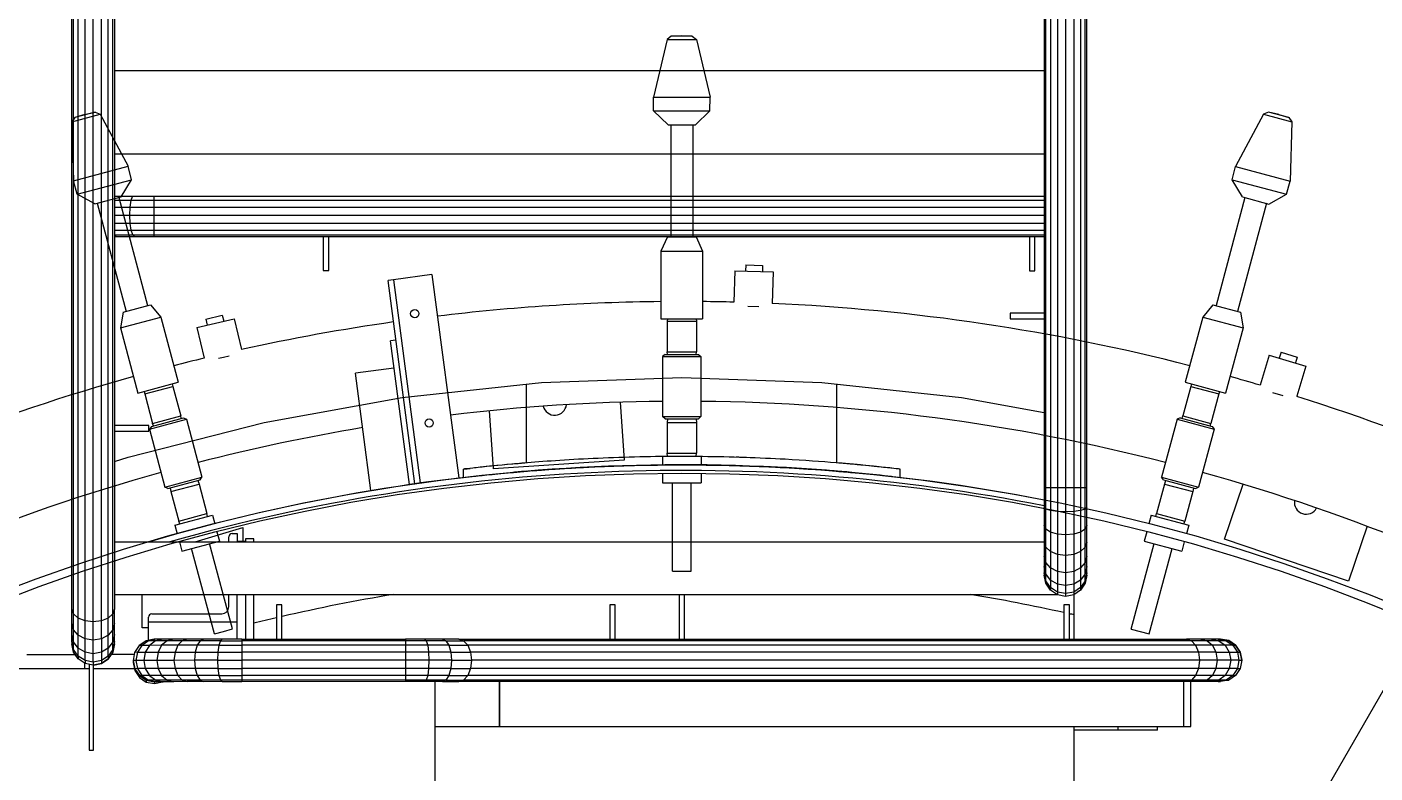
# Model space of a CAD drawing. Header units: metres. Extents: x 0 to 63075, y 0 to 44550.
# Drawn here: x 51276.1 to 51508, y 39289.1 to 39417.5 of the extents above; entities that cross this region are included whole.
import ezdxf

# ---------------------------------------------------------------- set-up
doc = ezdxf.new("R2010")
doc.units = ezdxf.units.M
doc.header["$LTSCALE"] = 75
for name, color, linetype in [('GSB', 7, 'Continuous'), ('ML6', 1, 'Continuous'), ('SL1', 8, 'Continuous')]:
    doc.layers.add(name, color=color, linetype=linetype)

# ---------------------------------------------------------------- blocks, each defined once
blk = doc.blocks.new('A$C6bae614f')
at = {"layer": 'SL1'}
for p, q in [((356792.4, 37967.9), (356792.4, 36661.2)), ((356800.3, 37967.9), (356800.3, 36655.9)), ((356809.7, 37967.9), (356809.6, 36654.1)), ((356819, 37967.9), (356819, 36659)), ((356826.9, 37967.9), (356826.9, 36661.2)), ((356785.3, 37954.8), (356785.2, 36678.5)), ((356787.1, 36671.9), (356787.1, 37961.4)), ((356832.2, 36679.9), (356832.2, 37964.2)), ((356834, 36681), (356834.1, 37952.3)), ((355671.7, 36639.5), (355671.7, 37427.2)), ((355720.5, 37427.2), (355720.5, 36639.5)), ((355673.5, 36633.9), (355673.5, 37421.6)), ((355678.8, 36629.1), (355678.8, 37416.8)), ((355686.8, 36625.9), (355686.7, 37413.6)), ((355696.1, 36624.8), (355696.1, 37412.5)), ((355705.4, 36625.9), (355705.4, 37413.6)), ((355713.3, 36629.1), (355713.3, 37416.8)), ((355718.6, 36633.9), (355718.6, 37421.6)), ((356353.4, 37291.9), (356337.7, 37226)), ((356358.1, 37295.9), (356353.4, 37291.9)), ((356353.4, 37291.9), (356387, 37291.9)), ((356370.2, 37296.2), (356358.1, 37295.9)), ((356382.2, 37295.9), (356358.1, 37295.9)), ((356370.2, 37296.2), (356382.2, 37295.9)), ((356382.2, 37295.9), (356387, 37291.9)), ((356387, 37291.9), (356402.6, 37226)), ((356785.3, 37256.3), (355720.5, 37256.3)), ((356337.7, 37226), (356402.6, 37226)), ((356337.9, 37210.2), (356337.7, 37226)), ((356402.4, 37210.2), (356402.6, 37226)), ((356337.9, 37210.2), (356402.4, 37210.2)), ((356354.6, 37194.2), (356337.9, 37210.2)), ((356385.7, 37194.2), (356402.4, 37210.2)), ((355671.4, 37197.7), (355703.9, 37206.4)), ((355674.9, 37202.8), (355671.4, 37197.7)), ((355671.4, 37197.7), (355673.3, 37130)), ((355698.3, 37209), (355674.9, 37202.8)), ((355686.5, 37206.2), (355674.9, 37202.8)), ((355686.5, 37206.2), (355698.3, 37209)), ((355698.3, 37209), (355703.9, 37206.4)), ((355703.9, 37206.4), (355736, 37146.8)), ((357036.5, 37206.4), (357004.3, 37146.7)), ((357042, 37209), (357036.5, 37206.4)), ((357036.5, 37206.4), (357068.9, 37197.7)), ((357065.4, 37202.7), (357042, 37209)), ((357053.8, 37206.2), (357042, 37209)), ((357053.8, 37206.2), (357065.4, 37202.7)), ((357065.4, 37202.7), (357068.9, 37197.7)), ((357068.9, 37197.7), (357067, 37129.9)), ((356354.6, 37194.2), (356385.7, 37194.2)), ((356357.5, 37194.2), (356357.5, 37066.1)), ((356382.9, 37194.2), (356382.9, 37066.1)), ((356785.3, 37160.6), (355720.5, 37160.6)), ((355673.3, 37130), (355736, 37146.8)), ((355739.9, 37131.4), (355736, 37146.8)), ((357000.4, 37131.4), (357004.3, 37146.7)), ((357004.3, 37146.7), (357067, 37129.9)), ((355677.6, 37114.8), (355673.3, 37130)), ((355677.6, 37114.8), (355739.9, 37131.4)), ((355727.9, 37111.7), (355739.9, 37131.4)), ((357000.4, 37131.4), (357062.7, 37114.7)), ((357012.4, 37111.7), (357000.4, 37131.4)), ((357062.7, 37114.7), (357067, 37129.9)), ((355697.9, 37103.7), (355677.6, 37114.8)), ((355697.9, 37103.7), (355727.9, 37111.7)), ((355700.6, 37104.4), (355733.8, 36980.6)), ((356785.3, 37112.3), (355720.5, 37112.3)), ((355720.5, 37108), (356785.3, 37108)), ((355725.2, 37111), (355758.3, 36987.2)), ((355738.4, 37100.1), (355739.6, 37108)), ((355739.6, 37108), (355741, 37112.3)), ((355765.7, 37066.4), (355765.7, 37112.3)), ((357015.1, 37110.9), (356982, 36987.2)), ((357039.7, 37104.4), (357006.5, 36980.6)), ((357012.4, 37111.7), (357042.4, 37103.6)), ((357042.4, 37103.6), (357062.7, 37114.7)), ((355720.5, 37100.1), (356785.3, 37100.1)), ((355720.5, 37090.8), (356785.3, 37090.7)), ((355738, 37090.8), (355738.4, 37100.1)), ((355738.4, 37081.4), (355738, 37090.8)), ((356785.3, 37081.4), (355720.5, 37081.4)), ((355720.5, 37073.5), (356785.3, 37073.5)), ((355739.6, 37073.5), (355738.4, 37081.4)), ((355741.4, 37068.2), (355739.6, 37073.5)), ((355720.5, 37068.2), (356785.3, 37068.2)), ((355722.3, 37066.4), (355720.5, 37067.2)), ((355720.5, 37066.4), (356785.3, 37066.3)), ((355743.4, 37066.4), (355741.4, 37068.2)), ((355959.3, 37066.4), (355959.3, 37027.3)), ((355965.7, 37027.3), (355965.7, 37066.4)), ((356353.8, 37066.1), (356346.3, 37049.4)), ((356353.8, 37066.1), (356386.5, 37066.1)), ((356386.5, 37066.1), (356394, 37049.4)), ((356768.3, 37066.3), (356768.3, 37027.2)), ((356774.6, 37027.2), (356774.6, 37066.3)), ((356346.3, 37049.4), (356394, 37049.4)), ((356346.3, 37049.4), (356346.3, 36972.2)), ((356394, 37049.4), (356394, 36972.2)), ((355959.3, 37027.3), (355965.7, 37027.3)), ((356430.8, 37027.1), (356429.7, 36991.2)), ((356430.8, 37027.1), (356474.7, 37025.9)), ((356443.3, 37033.8), (356443.1, 37026.8)), ((356443.3, 37033.8), (356462.6, 37033.2)), ((356462.6, 37033.2), (356462.4, 37026.2)), ((356474.7, 37025.9), (356473.7, 36989.7)), ((356768.3, 37027.2), (356774.6, 37027.2)), ((356040, 37016.9), (356033.7, 37016.1)), ((356064.3, 36783), (356033.7, 37016.1)), ((356084, 37022.7), (356040, 37016.9)), ((356040, 37016.9), (356070.6, 36784)), ((356084, 37022.7), (356114.7, 36789.8)), ((355730.3, 36979.7), (355727.3, 36961.7)), ((355730.3, 36979.7), (355761.8, 36988.1)), ((355761.8, 36988.1), (355773.4, 36974)), ((356445.6, 36986.7), (356458.2, 36986.3)), ((356785.2, 36978.5), (356746.1, 36978.5)), ((356746.1, 36978.5), (356746.1, 36972.1)), ((356978.5, 36988.1), (356966.9, 36974)), ((356978.5, 36988.1), (357010, 36979.7)), ((357010, 36979.7), (357013, 36961.6)), ((355727.3, 36961.7), (355773.4, 36974)), ((355773.4, 36974), (355793.4, 36899.4)), ((355814.7, 36962), (355857.5, 36972.2)), ((355825.1, 36971.7), (355843.9, 36976.1)), ((355825.1, 36971.7), (355826.7, 36964.9)), ((355843.9, 36976.1), (355845.5, 36969.3)), ((355857.5, 36972.2), (355865.8, 36936.9)), ((356346.3, 36972.2), (356394, 36972.2)), ((356353.7, 36972.2), (356353.4, 36969.2)), ((356353.4, 36969.2), (356386.8, 36969.2)), ((356353.4, 36969.2), (356353.4, 36934.2)), ((356386.6, 36972.2), (356386.8, 36969.2)), ((356386.8, 36969.2), (356386.8, 36934.2)), ((356746.1, 36972.1), (356785.2, 36972.1)), ((356966.9, 36974), (356946.8, 36899.4)), ((356966.9, 36974), (357013, 36961.6)), ((355727.3, 36961.7), (355747.3, 36887)), ((355814.7, 36962), (355823, 36927)), ((356042.7, 36947.5), (356036.4, 36946.7)), ((357013, 36961.6), (356993, 36887)), ((356058.1, 36782.1), (356036.4, 36946.7)), ((356353.4, 36934.2), (356386.8, 36934.2)), ((356353.6, 36931.2), (356353.4, 36934.2)), ((356386.7, 36931.2), (356386.8, 36934.2)), ((357056.5, 36933.8), (357054.5, 36927.1)), ((357056.5, 36933.8), (357075, 36928.2)), ((355839.5, 36926.8), (355845.3, 36928.2)), ((355845.3, 36928.2), (355851.7, 36929.7)), ((356348.2, 36928.7), (356348.1, 36860)), ((356351.1, 36931.2), (356348.2, 36928.7)), ((356348.2, 36928.7), (356392.1, 36928.7)), ((356351.1, 36931.2), (356389.2, 36931.2)), ((356389.2, 36931.2), (356392.1, 36928.7)), ((356392.1, 36928.7), (356392.1, 36860)), ((357042.7, 36930.6), (357032.4, 36896.2)), ((357042.7, 36930.6), (357084.8, 36918)), ((357075, 36928.2), (357073, 36921.5)), ((357084.8, 36918), (357074.5, 36883.3)), ((356040.5, 36915.6), (355996.4, 36909.8)), ((356014.1, 36775.2), (355996.4, 36909.8)), ((356209.6, 36899.1), (356370.1, 36904.8)), ((356370.1, 36904.8), (356530.7, 36899.1)), ((355747.3, 36887), (355793.4, 36899.4)), ((355754.4, 36888.9), (355755, 36886)), ((355755, 36886), (355787.3, 36894.7)), ((355755, 36886), (355764.1, 36852.2)), ((355786.3, 36897.5), (355787.3, 36894.7)), ((355787.3, 36894.7), (355796.3, 36860.9)), ((356049.9, 36881.9), (356209.6, 36899.1)), ((356192.3, 36807), (356192.3, 36897.2)), ((356530.7, 36899.1), (356690.4, 36881.9)), ((356547.9, 36807), (356547.9, 36897.2)), ((356953, 36894.6), (356944, 36860.8)), ((356946.8, 36899.4), (356993, 36887)), ((356954, 36897.4), (356953, 36894.6)), ((356953, 36894.6), (356985.3, 36886)), ((356985.3, 36886), (356976.2, 36852.2)), ((356985.8, 36888.9), (356985.3, 36886)), ((357046.5, 36887.7), (357058.6, 36884.1)), ((355891.9, 36853.4), (356049.9, 36881.9)), ((356299.7, 36876.6), (356304, 36810.1)), ((356690.4, 36881.9), (356785.2, 36864.8)), ((355760.4, 36845.6), (355802.9, 36856.9)), ((355762.6, 36848.7), (355799.4, 36858.6)), ((355764.1, 36852.2), (355796.3, 36860.9)), ((355796.9, 36857.9), (355796.3, 36860.9)), ((355799.4, 36858.6), (355802.9, 36856.9)), ((355802.9, 36856.9), (355820.6, 36790.6)), ((356154.4, 36800.3), (356150, 36866.8)), ((356348.1, 36860), (356392.1, 36860)), ((356351.1, 36857.5), (356348.1, 36860)), ((356351.1, 36857.5), (356389.2, 36857.5)), ((356353.6, 36857.5), (356353.4, 36853.3)), ((356386.6, 36857.5), (356386.8, 36853.3)), ((356389.2, 36857.5), (356392.1, 36860)), ((356937.4, 36856.9), (356919.6, 36790.5)), ((356940.9, 36858.5), (356937.4, 36856.9)), ((356937.4, 36856.9), (356979.9, 36845.5)), ((356940.9, 36858.5), (356977.7, 36848.7)), ((356943.4, 36857.9), (356944, 36860.8)), ((356944, 36860.8), (356976.2, 36852.2)), ((355759.7, 36849.7), (355720.5, 36849.7)), ((355720.5, 36843.4), (355759.7, 36843.4)), ((355736.2, 36813.7), (355891.9, 36853.4)), ((355759.7, 36843.4), (355759.7, 36849.7)), ((355762.6, 36848.7), (355760.4, 36845.6)), ((355760.4, 36845.6), (355778.2, 36779.2)), ((355765, 36849.4), (355764.1, 36852.2)), ((356353.4, 36853.3), (356386.8, 36853.3)), ((356353.4, 36853.3), (356353.4, 36818.3)), ((356386.8, 36853.3), (356386.8, 36818.3)), ((356979.9, 36845.5), (356962.1, 36779.2)), ((356975.3, 36849.3), (356976.2, 36852.2)), ((356977.7, 36848.7), (356979.9, 36845.5)), ((355720.5, 36808.5), (355736.2, 36813.7)), ((356304, 36810.1), (356154.4, 36800.3)), ((356347.9, 36814.8), (356392.4, 36814.8)), ((356347.9, 36814.8), (356347.9, 36804.7)), ((356347.9, 36814.8), (356347.9, 36804.7)), ((356353.4, 36818.3), (356386.8, 36818.3)), ((356353.6, 36814.8), (356353.4, 36818.3)), ((356386.7, 36814.8), (356386.8, 36818.3)), ((356392.4, 36814.8), (356392.4, 36804.7)), ((356392.4, 36814.8), (356392.4, 36804.7)), ((356120.1, 36790.3), (356120.1, 36799.8)), ((356192.3, 36797.5), (356192.3, 36797.5)), ((356347.9, 36795.2), (356347.9, 36784.3)), ((356347.9, 36795.2), (356347.9, 36784.3)), ((356392.4, 36795.2), (356392.4, 36784.3)), ((356392.4, 36795.2), (356392.4, 36784.3)), ((356547.9, 36797.5), (356547.9, 36797.5)), ((356576, 36804.5), (356576, 36804.5)), ((356620.1, 36790.2), (356620.1, 36799.8)), ((355778.2, 36779.2), (355820.6, 36790.6)), ((355781.6, 36777.6), (355778.2, 36779.2)), ((355781.6, 36777.6), (355818.4, 36787.4)), ((355784.1, 36778.2), (355785, 36774.1)), ((355785, 36774.1), (355817.3, 36782.8)), ((355816, 36786.8), (355817.3, 36782.8)), ((355817.3, 36782.8), (355826.3, 36748.9)), ((355818.4, 36787.4), (355820.6, 36790.6)), ((356064.3, 36783.1), (356070.6, 36784)), ((356070.6, 36784), (356114.7, 36789.8)), ((356347.9, 36784.3), (356392.4, 36784.3)), ((356359.5, 36683), (356359.5, 36784.3)), ((356380.8, 36683), (356380.8, 36784.3)), ((356787.1, 36778.5), (356785.2, 36778.5)), ((356792.4, 36778.5), (356787.1, 36778.5)), ((356800.3, 36778.5), (356792.4, 36778.5)), ((356809.6, 36778.5), (356800.3, 36778.5)), ((356819, 36778.5), (356809.6, 36778.5)), ((356826.9, 36778.5), (356819, 36778.5)), ((356832.2, 36778.5), (356826.9, 36778.5)), ((356834, 36778.5), (356832.2, 36778.5)), ((356923, 36782.7), (356914, 36748.9)), ((356919.6, 36790.5), (356962.1, 36779.2)), ((356921.8, 36787.4), (356919.6, 36790.5)), ((356921.8, 36787.4), (356958.6, 36777.5)), ((356924.3, 36786.7), (356923, 36782.7)), ((356923, 36782.7), (356955.3, 36774.1)), ((356956.2, 36778.2), (356955.3, 36774.1)), ((356958.6, 36777.5), (356962.1, 36779.2)), ((356991.8, 36719.6), (357013.2, 36782.6)), ((355785, 36774.1), (355794.1, 36740.3)), ((356955.3, 36774.1), (356946.2, 36740.3)), ((355789.6, 36735.5), (355832.6, 36747)), ((355794.1, 36740.3), (355826.3, 36748.9)), ((355827.1, 36745.5), (355826.3, 36748.9)), ((355832.6, 36747), (355835.2, 36737.2)), ((355832.6, 36747), (355835.2, 36737.2)), ((356787.1, 36754.1), (356785.2, 36756.2)), ((356792.4, 36752.4), (356787.1, 36754.1)), ((356800.3, 36751.2), (356792.4, 36752.4)), ((356809.6, 36750.8), (356800.3, 36751.2)), ((356819, 36751.2), (356809.6, 36750.8)), ((356826.9, 36752.4), (356819, 36751.2)), ((356832.2, 36754.1), (356826.9, 36752.4)), ((356834, 36756.2), (356832.2, 36754.1)), ((356907.7, 36747), (356905.1, 36737.2)), ((356907.7, 36747), (356905.1, 36737.2)), ((356907.7, 36747), (356950.7, 36735.5)), ((356913.2, 36745.5), (356914, 36748.9)), ((356914, 36748.9), (356946.2, 36740.3)), ((355789.6, 36735.5), (355792.2, 36725.7)), ((355789.6, 36735.5), (355792.2, 36725.7)), ((355795.1, 36737), (355794.1, 36740.3)), ((355812.9, 36716.6), (355867.2, 36733.1)), ((355867.2, 36733.1), (355867.2, 36717.5)), ((356787.1, 36731), (356785.2, 36735.1)), ((356834, 36735.1), (356832.2, 36731)), ((356945.2, 36736.9), (356946.2, 36740.3)), ((356950.7, 36735.5), (356948.1, 36725.7)), ((356950.7, 36735.5), (356948.1, 36725.7)), ((357155.3, 36734.4), (357133.9, 36671.3)), ((355720.5, 36716.6), (356785.2, 36716.6)), ((355794.7, 36716.5), (355797.5, 36706)), ((355794.7, 36716.5), (355797.5, 36706)), ((355797.5, 36706), (355840.5, 36717.5)), ((355837.7, 36728.1), (355840.5, 36717.5)), ((355837.7, 36728.1), (355840.5, 36717.5)), ((355851.4, 36716.6), (355851.4, 36722.3)), ((355855.2, 36726.1), (355860.9, 36726.1)), ((355860.9, 36726.1), (355860.9, 36716.6)), ((355860.9, 36717.5), (355870.4, 36717.5)), ((355870.4, 36719.8), (355870.4, 36716.6)), ((355879.9, 36719.8), (355870.4, 36719.8)), ((355879.9, 36716.6), (355879.9, 36719.8)), ((356787.1, 36710.3), (356785.2, 36716.1)), ((356792.4, 36727.6), (356787.1, 36731)), ((356800.3, 36725.3), (356792.4, 36727.6)), ((356809.6, 36724.5), (356800.3, 36725.3)), ((356819, 36725.3), (356809.6, 36724.5)), ((356826.9, 36727.6), (356819, 36725.3)), ((356832.2, 36731), (356826.9, 36727.6)), ((356834, 36716.1), (356832.2, 36710.3)), ((356902.6, 36728), (356899.8, 36717.5)), ((356902.6, 36728), (356899.8, 36717.5)), ((356899.8, 36717.5), (356942.8, 36706)), ((356945.6, 36716.5), (356942.8, 36706)), ((356945.6, 36716.5), (356942.8, 36706)), ((357133.9, 36671.3), (356991.8, 36719.6)), ((355834.9, 36611.2), (355808.7, 36709)), ((355855.5, 36616.7), (355829.3, 36714.5)), ((356792.4, 36705.3), (356787.1, 36710.3)), ((356800.3, 36702), (356792.4, 36705.3)), ((356809.6, 36700.9), (356800.3, 36702)), ((356819, 36702), (356809.6, 36700.9)), ((356826.9, 36705.3), (356819, 36702)), ((356832.2, 36710.3), (356826.9, 36705.3)), ((356884.8, 36616.6), (356911, 36714.5)), ((356905.4, 36611.1), (356931.6, 36709)), ((356787.1, 36693), (356785.2, 36700.3)), ((356787.1, 36679.9), (356785.2, 36688.4)), ((356792.4, 36686.8), (356787.1, 36693)), ((356800.3, 36682.6), (356792.4, 36686.8)), ((356826.9, 36686.8), (356819, 36682.6)), ((356832.2, 36693), (356826.9, 36686.8)), ((356834, 36700.3), (356832.2, 36693)), ((356834, 36688.4), (356832.2, 36679.9)), ((356359.5, 36683), (356380.8, 36683)), ((356787.1, 36671.9), (356785.2, 36681)), ((356787.1, 36669.1), (356785.2, 36678.5)), ((356792.4, 36672.8), (356787.1, 36679.9)), ((356787.1, 36671.9), (356787.1, 36669.1)), ((356792.4, 36664.1), (356787.1, 36671.9)), ((356800.3, 36668), (356792.4, 36672.8)), ((356809.6, 36681.2), (356800.3, 36682.6)), ((356819, 36682.6), (356809.6, 36681.2)), ((356826.9, 36672.8), (356819, 36668)), ((356832.2, 36679.9), (356826.9, 36672.8)), ((356832.2, 36671.9), (356826.9, 36664.1)), ((356834, 36681), (356832.2, 36671.9)), ((356832.2, 36671.9), (356832.2, 36679.9)), ((356834, 36678.5), (356832.2, 36669.1)), ((356832.2, 36671.9), (356832.2, 36669.1)), ((356834, 36678.5), (356834, 36681)), ((355720.5, 36656.3), (356799.8, 36656.3)), ((355752.2, 36618.1), (355752.2, 36656.3)), ((355851.4, 36641.9), (355851.4, 36656.3)), ((355860.9, 36605.2), (355860.9, 36656.3)), ((355870.4, 36656.3), (355870.4, 36605.2)), ((355879.9, 36605.2), (355879.9, 36656.3)), ((356367, 36656.3), (356367, 36605.2)), ((356373.3, 36605.2), (356373.3, 36656.3)), ((356792.4, 36661.2), (356787.1, 36669.1)), ((356800.3, 36659), (356792.4, 36664.1)), ((356800.3, 36655.9), (356792.4, 36661.2)), ((356809.6, 36666.4), (356800.3, 36668)), ((356809.6, 36657.2), (356800.3, 36659)), ((356809.6, 36654.1), (356800.3, 36655.9)), ((356819, 36668), (356809.6, 36666.4)), ((356819, 36659), (356809.6, 36657.2)), ((356819, 36655.9), (356809.6, 36654.1)), ((356826.9, 36664.1), (356819, 36659)), ((356826.9, 36661.2), (356819, 36655.9)), ((356819, 36659), (356819, 36655.9)), ((356819.5, 36656.3), (356819.6, 36656.3)), ((356819.6, 36605.2), (356819.6, 36656.4)), ((356832.2, 36669.1), (356826.9, 36661.2)), ((355671.7, 36622.8), (355671.7, 36639.5)), ((355673.5, 36633.9), (355671.7, 36639.5)), ((355720.5, 36639.5), (355718.6, 36633.9)), ((355720.5, 36622.8), (355720.5, 36639.5)), ((355912.2, 36644.4), (355905.9, 36644.4)), ((355905.9, 36644.4), (355905.9, 36605.2)), ((355912.2, 36605.2), (355912.2, 36644.4)), ((356287.6, 36644.4), (356287.6, 36605.2)), ((356294, 36644.4), (356287.6, 36644.4)), ((356294, 36605.2), (356294, 36644.4)), ((356814, 36644.4), (356807.6, 36644.4)), ((356807.6, 36644.4), (356807.6, 36605.2)), ((356814, 36605.2), (356814, 36644.4)), ((355673.5, 36615.6), (355673.5, 36633.9)), ((355678.8, 36629.1), (355673.5, 36633.9)), ((355686.8, 36625.9), (355678.8, 36629.1)), ((355678.8, 36609.5), (355678.8, 36629.1)), ((355686.8, 36605.5), (355686.8, 36625.9)), ((355696.1, 36624.8), (355686.8, 36625.9)), ((355705.4, 36625.9), (355696.1, 36624.8)), ((355696.1, 36604), (355696.1, 36624.8)), ((355713.3, 36629.1), (355705.4, 36625.9)), ((355705.4, 36605.5), (355705.4, 36625.9)), ((355718.6, 36633.9), (355713.3, 36629.1)), ((355713.3, 36609.5), (355713.3, 36629.1)), ((355718.6, 36615.6), (355718.6, 36633.9)), ((355759.3, 36603.6), (355759.3, 36630.2)), ((355860.9, 36624.5), (355759.3, 36624.5)), ((355763.1, 36634), (355843.5, 36634)), ((355671.7, 36610.2), (355671.7, 36622.8)), ((355673.5, 36615.6), (355671.7, 36622.8)), ((355673.5, 36601.8), (355671.7, 36610.2)), ((355671.7, 36602.3), (355671.7, 36610.2)), ((355678.8, 36609.5), (355673.5, 36615.6)), ((355673.5, 36601.8), (355673.5, 36615.6)), ((355686.8, 36605.5), (355678.8, 36609.5)), ((355678.8, 36594.7), (355678.8, 36609.5)), ((355713.3, 36609.5), (355705.4, 36605.5)), ((355718.6, 36615.6), (355713.3, 36609.5)), ((355713.3, 36594.7), (355713.3, 36609.5)), ((355720.5, 36622.8), (355718.6, 36615.6)), ((355718.6, 36601.8), (355718.6, 36615.6)), ((355720.5, 36610.2), (355718.6, 36601.8)), ((355720.5, 36610.2), (355720.5, 36622.8)), ((355720.5, 36602.3), (355720.5, 36610.2)), ((355759.3, 36618.1), (355752.2, 36618.1)), ((355834.9, 36611.2), (355845.2, 36613.9)), ((355845.2, 36613.9), (355855.5, 36616.7)), ((356884.8, 36616.6), (356905.4, 36611.1)), ((357014.7, 36271.2), (357214.9, 36618)), ((355671.7, 36602.3), (355671.7, 36599.7)), ((355673.5, 36593.2), (355671.7, 36602.3)), ((355673.6, 36590.3), (355671.7, 36599.7)), ((355673.5, 36593.2), (355673.5, 36601.8)), ((355678.8, 36594.7), (355673.5, 36601.8)), ((355673.5, 36593.2), (355673.6, 36590.3)), ((355678.8, 36585.5), (355673.5, 36593.2)), ((355686.8, 36590), (355678.8, 36594.7)), ((355678.8, 36585.5), (355678.8, 36594.7)), ((355686.8, 36590), (355686.8, 36605.5)), ((355696.1, 36604), (355686.8, 36605.5)), ((355705.4, 36605.5), (355696.1, 36604)), ((355696.1, 36588.3), (355696.1, 36604)), ((355705.4, 36605.5), (355705.4, 36590)), ((355713.3, 36594.7), (355705.4, 36590)), ((355718.6, 36601.8), (355713.3, 36594.7)), ((355713.3, 36585.5), (355713.3, 36594.7)), ((355718.6, 36593.2), (355713.3, 36585.5)), ((355720.5, 36602.3), (355718.6, 36593.2)), ((355718.6, 36593.2), (355718.6, 36601.8)), ((355720.5, 36599.7), (355718.6, 36590.3)), ((355718.6, 36593.2), (355718.6, 36590.3)), ((355718.7, 36590.3), (355720.5, 36599.7)), ((355720.5, 36599.7), (355720.5, 36602.3)), ((355720.5, 36599.7), (355720.5, 36599.9)), ((355720.5, 36599.7), (355720.5, 36599.7)), ((355748.8, 36597.8), (355743.5, 36589.9)), ((355751.7, 36597.9), (355746.6, 36590)), ((355756.7, 36603.1), (355748.8, 36597.8)), ((355751.7, 36597.9), (355748.8, 36597.8)), ((355759.5, 36603.2), (355751.7, 36597.9)), ((355760.4, 36597.9), (355751.7, 36597.9)), ((355760.4, 36597.9), (355755.7, 36590)), ((355766, 36605), (355756.7, 36603.1)), ((355759.5, 36603.2), (355756.7, 36603.1)), ((355768.6, 36605), (355759.5, 36603.2)), ((355767.5, 36603.2), (355759.5, 36603.2)), ((355767.5, 36603.2), (355760.4, 36597.9)), ((355774.4, 36598), (355760.4, 36597.9)), ((355768.6, 36605), (355766, 36605)), ((355776, 36605.1), (355767.5, 36603.2)), ((355780.6, 36603.3), (355767.5, 36603.2)), ((355776, 36605.1), (355768.6, 36605)), ((355774.4, 36598), (355770.3, 36590)), ((355780.6, 36603.3), (355774.4, 36598)), ((355793, 36598), (355774.4, 36598)), ((355787.9, 36605.1), (355776, 36605.1)), ((355787.9, 36605.1), (355780.6, 36603.3)), ((355797.9, 36603.3), (355780.6, 36603.3)), ((355803.7, 36605.2), (355787.9, 36605.1)), ((355793, 36598), (355789.7, 36590.1)), ((355797.9, 36603.3), (355793, 36598)), ((355815.2, 36598), (355793, 36598)), ((355803.7, 36605.2), (355797.9, 36603.3)), ((355818.6, 36603.3), (355797.9, 36603.3)), ((355822.7, 36605.2), (355803.7, 36605.2)), ((355815.2, 36598), (355812.9, 36590.1)), ((355818.6, 36603.3), (355815.2, 36598)), ((355840, 36598), (355815.2, 36598)), ((355822.7, 36605.2), (355818.6, 36603.3)), ((355841.8, 36603.3), (355818.6, 36603.3)), ((355843.8, 36605.2), (355822.7, 36605.2)), ((355840, 36598), (355838.8, 36590.1)), ((355841.8, 36603.3), (355840, 36598)), ((355840, 36598), (355866.1, 36598.1)), ((355843.8, 36605.2), (355841.8, 36603.3)), ((355841.8, 36603.3), (355866.1, 36603.3)), ((355866.1, 36605.2), (355843.8, 36605.2)), ((355866.1, 36605.2), (356053.7, 36605.2)), ((355866.1, 36605.2), (355866.1, 36603.3)), ((355866.1, 36603.3), (355866.1, 36556.4)), ((356053.7, 36603.3), (355866.1, 36603.3)), ((356053.7, 36598), (355866.1, 36598.1)), ((356075.3, 36605.2), (356053.7, 36605.2)), ((356053.7, 36605.2), (356053.7, 36603.3)), ((356099.9, 36603.3), (356053.7, 36603.3)), ((356053.7, 36603.3), (356053.7, 36598)), ((356103.2, 36598), (356053.7, 36598)), ((356053.7, 36598), (356053.7, 36590.1)), ((356075.3, 36605.2), (356077.4, 36603.3)), ((356096, 36605.2), (356075.3, 36605.2)), ((356077.4, 36603.3), (356079.1, 36598)), ((356079.1, 36598), (356080.2, 36590.1)), ((356096, 36605.2), (356099.9, 36603.3)), ((356114.6, 36605.2), (356096, 36605.2)), ((356099.9, 36603.3), (356120.3, 36603.3)), ((356099.9, 36603.3), (356103.2, 36598)), ((356103.2, 36598), (356125.1, 36598)), ((356103.2, 36598), (356105.5, 36590.1)), ((356114.6, 36605.2), (356120.3, 36603.3)), ((356114.6, 36605.2), (356948.1, 36605.2)), ((356120.3, 36603.3), (356125.1, 36598)), ((356953.8, 36603.3), (356120.3, 36603.3)), ((356125.1, 36598), (356128.3, 36590.1)), ((356958.6, 36598), (356125.1, 36598)), ((356964.5, 36605.2), (356948.1, 36605.2)), ((356948.1, 36605.2), (356953.8, 36603.3)), ((356953.8, 36603.3), (356958.6, 36598)), ((356971.7, 36603.3), (356953.8, 36603.3)), ((356977.8, 36598), (356958.6, 36598)), ((356958.6, 36598), (356961.8, 36590.1)), ((356976.9, 36605.2), (356964.5, 36605.2)), ((356964.5, 36605.2), (356971.7, 36603.3)), ((356985.3, 36603.3), (356971.7, 36603.3)), ((356971.7, 36603.3), (356977.8, 36598)), ((356984.6, 36605.2), (356976.9, 36605.2)), ((356976.9, 36605.2), (356985.3, 36603.3)), ((356992.4, 36598), (356977.8, 36598)), ((356977.8, 36598), (356981.9, 36590.1)), ((356987.2, 36605.2), (356984.6, 36605.2)), ((356984.6, 36605.2), (356993.7, 36603.3)), ((356985.3, 36603.3), (356992.4, 36598)), ((356993.7, 36603.3), (356985.3, 36603.3)), ((356987.2, 36605.2), (356987, 36605.2)), ((356996.5, 36603.4), (356987.2, 36605.2)), ((356987.2, 36605.2), (356987.2, 36605.2)), ((356987.2, 36605.2), (356996.5, 36603.3)), ((356992.4, 36598), (356997.1, 36590.1)), ((357001.4, 36598), (356992.4, 36598)), ((356993.7, 36603.3), (357001.4, 36598)), ((356993.7, 36603.3), (356996.5, 36603.3)), ((357004.4, 36598.1), (356996.5, 36603.4)), ((356996.5, 36603.4), (356996.5, 36603.3)), ((356996.5, 36603.3), (357004.4, 36598)), ((357001.4, 36598), (357006.5, 36590.1)), ((357001.4, 36598), (357004.4, 36598)), ((357009.7, 36590.1), (357004.4, 36598.1)), ((357004.4, 36598.1), (357004.4, 36598)), ((357004.4, 36598), (357009.7, 36590.1)), ((355675.7, 36587.2), (355620.1, 36587.2)), ((355678.8, 36582.4), (355673.6, 36590.3)), ((355678.8, 36585.5), (355678.8, 36582.4)), ((355686.8, 36580.4), (355678.8, 36585.5)), ((355686.8, 36577.1), (355678.8, 36582.4)), ((355686.2, 36577.5), (355686.2, 36570.9)), ((355696.1, 36588.3), (355686.8, 36590)), ((355686.8, 36580.4), (355686.8, 36590)), ((355696.1, 36578.6), (355686.8, 36580.4)), ((355686.8, 36580.4), (355686.8, 36577.1)), ((355696.1, 36575.3), (355686.8, 36577.1)), ((355705.4, 36590), (355696.1, 36588.3)), ((355696.1, 36578.6), (355696.1, 36588.3)), ((355705.4, 36580.4), (355696.1, 36578.6)), ((355696.1, 36578.6), (355696.1, 36575.3)), ((355705.4, 36577.1), (355696.1, 36575.3)), ((355696.2, 36575.3), (355705.5, 36577.1)), ((355705.4, 36590), (355705.4, 36580.4)), ((355713.3, 36585.5), (355705.4, 36580.4)), ((355713.3, 36582.4), (355705.4, 36577.1)), ((355705.4, 36580.4), (355705.4, 36577.1)), ((355705.5, 36577.1), (355705.4, 36577.1)), ((355705.5, 36577.1), (355713.4, 36582.4)), ((355718.6, 36590.3), (355713.3, 36582.4)), ((355713.3, 36585.5), (355713.3, 36582.4)), ((355713.4, 36582.4), (355713.3, 36582.4)), ((355713.4, 36582.4), (355718.7, 36590.3)), ((355743, 36587.3), (355716.7, 36587.3)), ((355718.7, 36590.3), (355718.6, 36590.3)), ((355743.5, 36589.9), (355741.7, 36580.6)), ((355741.7, 36580.6), (355741.7, 36578.4)), ((355744.8, 36580.6), (355741.7, 36580.6)), ((355741.7, 36580.6), (355743.6, 36571.2)), ((355741.7, 36578.4), (355743.6, 36569.1)), ((355746.6, 36590), (355743.5, 36589.9)), ((355746.6, 36590), (355744.8, 36580.6)), ((355754, 36580.7), (355744.8, 36580.6)), ((355744.8, 36580.6), (355746.6, 36571.3)), ((355746.6, 36590), (355755.7, 36590)), ((355755.7, 36590), (355754, 36580.7)), ((355754, 36580.7), (355755.7, 36571.3)), ((355768.8, 36580.7), (355754, 36580.7)), ((355755.7, 36590), (355770.3, 36590)), ((355770.3, 36590), (355768.8, 36580.7)), ((355788.5, 36580.7), (355768.8, 36580.7)), ((355768.8, 36580.7), (355770.3, 36571.4)), ((355770.3, 36590), (355789.7, 36590.1)), ((355789.7, 36590.1), (355788.5, 36580.7)), ((355812.1, 36580.8), (355788.5, 36580.7)), ((355788.5, 36580.7), (355789.7, 36571.4)), ((355789.7, 36590.1), (355812.9, 36590.1)), ((355812.9, 36590.1), (355812.1, 36580.8)), ((355812.1, 36580.8), (355812.9, 36571.4)), ((355838.4, 36580.8), (355812.1, 36580.8)), ((355812.9, 36590.1), (355838.8, 36590.1)), ((355838.8, 36590.1), (355838.4, 36580.8)), ((355838.4, 36580.8), (355838.8, 36571.5)), ((355838.4, 36580.8), (355866.1, 36580.8)), ((355838.8, 36590.1), (355866.1, 36590.1)), ((356053.7, 36590.1), (355866.1, 36590.1)), ((356053.7, 36580.8), (355866.1, 36580.8)), ((356053.7, 36590.1), (356053.7, 36558.2)), ((356105.5, 36590.1), (356053.7, 36590.1)), ((356106.3, 36580.8), (356053.7, 36580.8)), ((356080.2, 36590.1), (356080.6, 36580.8)), ((356080.6, 36580.8), (356080.2, 36571.5)), ((356105.5, 36590.1), (356128.3, 36590.1)), ((356105.5, 36590.1), (356106.3, 36580.8)), ((356106.3, 36580.8), (356105.5, 36571.5)), ((356106.3, 36580.8), (356129.4, 36580.8)), ((356128.3, 36590.1), (356129.4, 36580.8)), ((356961.8, 36590.1), (356128.3, 36590.1)), ((356129.4, 36580.8), (356128.3, 36571.5)), ((356962.9, 36580.8), (356129.4, 36580.8)), ((356981.9, 36590.1), (356961.8, 36590.1)), ((356961.8, 36590.1), (356962.9, 36580.8)), ((356962.9, 36580.8), (356961.8, 36571.4)), ((356983.4, 36580.8), (356962.9, 36580.8)), ((356981.9, 36590.1), (356983.4, 36580.8)), ((356981.9, 36590.1), (356997.1, 36590.1)), ((356983.4, 36580.8), (356981.9, 36571.4)), ((356998.8, 36580.8), (356983.4, 36580.8)), ((356997.1, 36590.1), (356998.8, 36580.8)), ((356997.1, 36590.1), (357006.5, 36590.1)), ((356998.8, 36580.8), (356997.1, 36571.4)), ((357008.3, 36580.8), (356998.8, 36580.8)), ((357006.5, 36590.1), (357008.3, 36580.8)), ((357006.5, 36590.1), (357009.7, 36590.1)), ((357008.3, 36580.8), (357006.5, 36571.4)), ((357008.3, 36580.8), (357011.6, 36580.8)), ((357011.6, 36580.8), (357009.7, 36590.1)), ((357009.7, 36590.1), (357009.7, 36590.1)), ((357009.7, 36590.1), (357011.6, 36580.8)), ((357011.6, 36580.8), (357009.7, 36571.4)), ((357011.6, 36580.8), (357011.6, 36580.8)), ((355691.4, 36570.9), (354719.6, 36570.9)), ((355691.4, 36576.2), (355691.4, 36478)), ((355696.1, 36575.3), (355696.1, 36575.3)), ((355696.2, 36478), (355696.2, 36575.3)), ((355743.2, 36570.9), (355696.2, 36570.9)), ((355746.6, 36571.3), (355743.6, 36571.2)), ((355743.6, 36571.2), (355743.6, 36569.1)), ((355743.6, 36571.2), (355748.9, 36563.3)), ((355743.6, 36569.1), (355748.9, 36561.2)), ((355746.6, 36571.3), (355751.8, 36563.4)), ((355755.7, 36571.3), (355746.6, 36571.3)), ((355751.8, 36563.4), (355748.9, 36563.3)), ((355748.9, 36563.3), (355748.9, 36561.2)), ((355748.9, 36563.3), (355756.8, 36558)), ((355760.5, 36563.4), (355751.8, 36563.4)), ((355751.8, 36563.4), (355759.5, 36558.1)), ((355770.3, 36571.4), (355755.7, 36571.3)), ((355755.7, 36571.3), (355760.5, 36563.4)), ((355774.4, 36563.5), (355760.5, 36563.4)), ((355760.5, 36563.4), (355767.6, 36558.1)), ((355770.3, 36571.4), (355774.4, 36563.5)), ((355789.7, 36571.4), (355770.3, 36571.4)), ((355774.4, 36563.5), (355780.6, 36558.2)), ((355793, 36563.5), (355774.4, 36563.5)), ((355789.7, 36571.4), (355793, 36563.5)), ((355812.9, 36571.4), (355789.7, 36571.4)), ((355793, 36563.5), (355798, 36558.2)), ((355815.2, 36563.5), (355793, 36563.5)), ((355838.8, 36571.5), (355812.9, 36571.4)), ((355812.9, 36571.4), (355815.2, 36563.5)), ((355840, 36563.5), (355815.2, 36563.5)), ((355815.2, 36563.5), (355818.7, 36558.2)), ((355838.8, 36571.5), (355840, 36563.5)), ((355838.8, 36571.5), (355866.1, 36571.5)), ((355840, 36563.5), (355866.1, 36563.5)), ((355840, 36563.5), (355841.8, 36558.3)), ((356053.7, 36571.5), (355866.1, 36571.5)), ((356053.7, 36563.5), (355866.1, 36563.5)), ((356105.5, 36571.5), (356053.7, 36571.5)), ((356103.2, 36563.5), (356053.7, 36563.5)), ((356079.1, 36563.5), (356077.4, 36558.2)), ((356080.2, 36571.5), (356079.1, 36563.5)), ((356103.2, 36563.5), (356099.9, 36558.2)), ((356105.5, 36571.5), (356103.2, 36563.5)), ((356103.2, 36563.5), (356125.1, 36563.5)), ((356105.5, 36571.5), (356128.3, 36571.5)), ((356125.1, 36563.5), (356120.2, 36558.2)), ((356128.3, 36571.5), (356125.1, 36563.5)), ((356958.6, 36563.5), (356125.1, 36563.5)), ((356961.8, 36571.4), (356128.3, 36571.5)), ((356958.6, 36563.5), (356953.8, 36558.2)), ((356961.8, 36571.4), (356958.6, 36563.5)), ((356977.8, 36563.5), (356958.6, 36563.5)), ((356981.9, 36571.4), (356961.8, 36571.4)), ((356977.8, 36563.5), (356971.7, 36558.2)), ((356981.9, 36571.4), (356977.8, 36563.5)), ((356992.4, 36563.5), (356977.8, 36563.5)), ((356997.1, 36571.4), (356981.9, 36571.4)), ((356992.4, 36563.5), (356985.3, 36558.2)), ((356997.1, 36571.4), (356992.4, 36563.5)), ((357001.4, 36563.5), (356992.4, 36563.5)), ((357001.4, 36563.5), (356993.7, 36558.2)), ((357004.4, 36563.5), (356996.5, 36558.2)), ((357006.5, 36571.4), (356997.1, 36571.4)), ((357006.5, 36571.4), (357001.4, 36563.5)), ((357001.4, 36563.5), (357004.4, 36563.5)), ((357009.7, 36571.4), (357004.4, 36563.5)), ((357006.5, 36571.4), (357009.7, 36571.4)), ((355748.9, 36561.2), (355756.8, 36555.9)), ((355759.5, 36558.1), (355756.8, 36558)), ((355756.8, 36558), (355756.8, 36555.9)), ((355756.8, 36558), (355766.1, 36556.2)), ((355756.8, 36555.9), (355766.1, 36554.1)), ((355767.6, 36558.1), (355759.5, 36558.1)), ((355759.5, 36558.1), (355768.6, 36556.2)), ((355768.6, 36556.2), (355766.1, 36556.2)), ((355766.1, 36556.2), (355766.1, 36554.1)), ((355766.1, 36554.1), (355775.5, 36556)), ((355780.6, 36558.2), (355767.6, 36558.1)), ((355767.6, 36558.1), (355776, 36556.3)), ((355776, 36556.3), (355768.6, 36556.2)), ((355775.5, 36556), (355776, 36556.3)), ((355775.5, 36556.3), (355775.5, 36556)), ((355787.9, 36556.3), (355776, 36556.3)), ((355798, 36558.2), (355780.6, 36558.2)), ((355780.6, 36558.2), (355787.9, 36556.3)), ((355803.8, 36556.4), (355787.9, 36556.3)), ((355798, 36558.2), (355803.8, 36556.4)), ((355818.7, 36558.2), (355798, 36558.2)), ((355822.7, 36556.4), (355803.8, 36556.4)), ((355841.8, 36558.3), (355818.7, 36558.2)), ((355818.7, 36558.2), (355822.7, 36556.4)), ((355843.9, 36556.4), (355822.7, 36556.4)), ((355841.8, 36558.3), (355843.9, 36556.4)), ((355841.8, 36558.3), (355866.1, 36558.3)), ((355843.9, 36556.4), (355866.1, 36556.4)), ((356053.7, 36558.2), (355866.1, 36558.3)), ((356053.7, 36556.4), (355866.1, 36556.4)), ((356099.9, 36558.2), (356053.7, 36558.2)), ((356053.7, 36558.2), (356053.7, 36556.4)), ((356075.3, 36556.4), (356053.7, 36556.4)), ((356077.4, 36558.2), (356075.3, 36556.4)), ((356096, 36556.4), (356075.3, 36556.4)), ((356087.6, 35603.2), (356087.6, 36556.4)), ((356099.9, 36558.2), (356096, 36556.4)), ((356096, 36556.4), (356114.6, 36556.4)), ((356099.9, 36558.2), (356120.2, 36558.2)), ((356120.2, 36558.2), (356114.6, 36556.4)), ((356948.1, 36556.4), (356114.6, 36556.4)), ((356953.8, 36558.2), (356120.2, 36558.2)), ((356161.3, 36504.8), (356161.3, 36556.4)), ((356161.3, 36556.4), (356161.3, 36504.8)), ((356945.1, 36504.8), (356945.1, 36556.4)), ((356953.8, 36558.2), (356948.1, 36556.4)), ((356964.5, 36556.4), (356948.1, 36556.4)), ((356953.1, 36504.8), (356953.1, 36556.4)), ((356971.7, 36558.2), (356953.8, 36558.2)), ((356971.7, 36558.2), (356964.5, 36556.4)), ((356976.9, 36556.4), (356964.5, 36556.4)), ((356985.3, 36558.2), (356971.7, 36558.2)), ((356985.3, 36558.2), (356976.9, 36556.4)), ((356984.6, 36556.4), (356976.9, 36556.4)), ((356993.7, 36558.2), (356984.6, 36556.4)), ((356984.6, 36556.4), (356987.2, 36556.4)), ((356993.7, 36558.2), (356985.3, 36558.2)), ((356996.5, 36558.2), (356987.2, 36556.4)), ((356993.7, 36558.2), (356996.5, 36558.2)), ((356087.6, 36504.8), (356161.3, 36504.8)), ((356161.3, 36504.8), (356945.1, 36504.8)), ((356819.6, 35665.8), (356819.6, 36504.8)), ((356915.1, 36500.9), (356819.6, 36500.9)), ((356870.1, 36500.9), (356870.1, 36504.8)), ((356915.1, 36500.9), (356915.1, 36504.8)), ((356945.1, 36504.8), (356953.1, 36504.8)), ((355691.4, 36478), (355696.2, 36478))]:
    blk.add_line(p, q, dxfattribs=at)
for centre, radius in [((356064.3, 36978), 4.76), ((356080.8, 36852.7), 4.76), ((356370.1, 34654.8), 2150), ((356370.1, 34654.8), 2140.5)]:
    blk.add_circle(centre, radius, dxfattribs=at)
for centre, radius, start, end in [((356370.1, 34654.8), 2337.1, 90.5835, 96.8754), ((356370.1, 34654.8), 2337.1, 88.538, 89.4127), ((356370.1, 34654.8), 2337.1, 75.5835, 87.4593), ((356370.1, 34654.8), 2337.1, 98.1208, 102.4593), ((356370.1, 34654.8), 2337.1, 103.538, 104.4127), ((356370.1, 34654.8), 2337.1, 105.5835, 117.4593), ((356370.1, 34654.8), 2337.1, 73.538, 74.4127), ((356370.1, 34654.8), 2222.8, 90.5651, 96.8434), ((356224.6, 36875.1), 13.5, 193.0844, 354.4119), ((356370.1, 34654.8), 2222.8, 75.5651, 89.4311), ((356370.1, 34654.8), 2337.1, 60.5835, 72.4593), ((356370.1, 34654.8), 2222.8, 99.4626, 104.4311), ((356369.2, 34650.1), 2164.3, 88.0096, 88.329), ((356370.1, 34654.8), 2222.8, 105.5651, 119.4311), ((356370.1, 34654.8), 2150, 78.8662, 106.4688), ((356370.1, 34654.8), 2143.5, 78.832, 105.8705), ((356373.5, 34621.7), 2192.8, 95.1529, 96.4361), ((356378.4, 34561.7), 2252.9, 94.7359, 95.1371), ((356362.5, 34744.1), 2060.4, 94.7363, 95.1751), ((356369.9, 34653.2), 2151.7, 84.8036, 87.2645), ((356374.8, 34732.9), 2071.8, 86.225, 86.6726), ((356361.8, 34561.8), 2252.9, 84.8599, 85.2604), ((356367.1, 34621.1), 2193.4, 84.6642, 85.271), ((356366.5, 34620.8), 2193.7, 83.5529, 84.5192), ((356374.6, 34699.9), 2104.7, 83.5668, 84.5083), ((356370.1, 34654.8), 2222.8, 60.5651, 74.4311), ((357085.3, 36761.7), 13.5, 170.583, 331.9133), ((355855.2, 36722.3), 3.81, 89.9981, 179.9981), ((356370.1, 34654.8), 2028.5, 99.3655, 103.0442), ((356370.1, 34654.8), 2028.5, 77.5429, 80.6308), ((355843.5, 36641.9), 7.87, 269.9981, 359.9981), ((355763.1, 36630.2), 3.81, 89.9981, 179.9981), ((356370.1, 34654.8), 2028.5, 103.2283, 103.9828), ((356370.1, 34654.8), 2028.5, 77.1956, 77.3592)]:
    blk.add_arc(centre, radius, start, end, dxfattribs=at)
for points, knots in [([(356620.1, 36799.8), (356620.5, 36799.7), (356613.9, 36800.6), (356601.1, 36801.9), (356594.8, 36802.6), (356586.8, 36803.4), (356577.6, 36804.3), (356568.4, 36805.2), (356558, 36806.2), (356546.9, 36807.1), (356530.3, 36808.4), (356510.4, 36809.9), (356488.4, 36811.1), (356473.8, 36811.9), (356458.3, 36812.6), (356442.3, 36813.1), (356426.4, 36813.7), (356410.1, 36814), (356394, 36814.2), (356386, 36814.3), (356378, 36814.3), (356370.1, 36814.3), (356338.7, 36814.4), (356305.2, 36813.6), (356274.4, 36812.2), (356259, 36811.5), (356244.3, 36810.7), (356230.6, 36809.8), (356217, 36808.9), (356204.5, 36808), (356193.3, 36807.1), (356176.6, 36805.7), (356161.7, 36804.3), (356149.9, 36803.1), (356142, 36802.3), (356135.6, 36801.6), (356130.8, 36801), (356126, 36800.5), (356122.8, 36800.1), (356121.3, 36800), (356120.5, 36799.9), (356120.1, 36799.8), (356120.1, 36799.8), (356119.9, 36799.8), (356122.5, 36800.1), (356127.7, 36800.7)], [-1508.199203, -1508.199203, -1508.199203, -1508.199203, -1413.936463, -1413.936463, -1413.936463, -1366.805094, -1366.805094, -1366.805094, -1319.673724, -1319.673724, -1319.673724, -1248.977103, -1248.977103, -1248.977103, -1201.846023, -1201.846023, -1201.846023, -1154.714942, -1154.714942, -1154.714942, -1131.149402, -1131.149402, -1131.149402, -1036.887241, -1036.887241, -1036.887241, -989.75616, -989.75616, -989.75616, -942.62508, -942.62508, -942.62508, -871.928025, -871.928025, -871.928025, -824.796656, -824.796656, -824.796656, -777.665286, -777.665286, -777.665286, -754.099601, -754.099601, -754.099601, -694.166488, -694.166488, -694.166488, -694.166488]), ([(356130.1, 36791.4), (356132.6, 36791.7), (356135.7, 36792), (356139.1, 36792.4), (356145.5, 36793.1), (356153.5, 36793.9), (356162.7, 36794.8), (356171.9, 36795.7), (356182.3, 36796.6), (356193.3, 36797.6), (356209.9, 36798.9), (356229.9, 36800.4), (356251.9, 36801.6), (356266.5, 36802.4), (356282, 36803.1), (356297.9, 36803.6), (356313.9, 36804.2), (356330.2, 36804.5), (356346.3, 36804.7), (356354.3, 36804.8), (356362.3, 36804.8), (356370.2, 36804.8), (356401.6, 36804.9), (356435, 36804.1), (356465.9, 36802.7), (356481.3, 36802), (356496, 36801.2), (356509.7, 36800.3), (356523.3, 36799.4), (356535.8, 36798.5), (356547, 36797.5), (356554.6, 36796.9), (356561.9, 36796.3), (356568.6, 36795.6)], [-685.549694, -685.549694, -685.549694, -685.549694, -659.842522, -659.842522, -659.842522, -612.710745, -612.710745, -612.710745, -565.578968, -565.578968, -565.578968, -494.881744, -494.881744, -494.881744, -447.750262, -447.750262, -447.750262, -400.618779, -400.618779, -400.618779, -377.053038, -377.053038, -377.053038, -282.790073, -282.790073, -282.790073, -235.65859, -235.65859, -235.65859, -188.527107, -188.527107, -188.527107, -156.209287, -156.209287, -156.209287, -156.209287]), ([(356199.5, 36798), (356201.3, 36798.2), (356203.4, 36798.4), (356205.9, 36798.5), (356210.4, 36798.9), (356216, 36799.3), (356222.6, 36799.8), (356229.1, 36800.2), (356236.5, 36800.7), (356244.4, 36801.2), (356256.2, 36801.8), (356270.4, 36802.6), (356286, 36803.2), (356293.9, 36803.5), (356302.1, 36803.8), (356310.5, 36804)], [584.955318, 584.955318, 584.955318, 584.955318, 603.069661, 603.069661, 603.069661, 636.573554, 636.573554, 636.573554, 670.077448, 670.077448, 670.077448, 720.333209, 720.333209, 720.333209, 745.5984, 745.5984, 745.5984, 745.5984])]:
    blk.add_open_spline(points, degree=3, knots=knots, dxfattribs=at)
for points in [[(356576, 36804.5), (356575.9, 36804.5), (356574.2, 36804.7), (356571.1, 36804.9)], [(356620.1, 36799.8), (356620.3, 36799.8), (356617.9, 36800.1), (356612.9, 36800.6)]]:
    blk.add_open_spline(points, degree=3, dxfattribs=at)
blk = doc.blocks.new('zw$15D4')
at = {"layer": 'ML6', "xscale": 0.2502808837766805, "yscale": 0.2502808837766805, "zscale": 0.2502808837766805}
blk.add_blockref('A$C6bae614f', (-85544.74, -3177.34), dxfattribs=at)

msp = doc.modelspace()

# ---------------------------------------------------------------- block references
at = {"layer": 'GSB', "xscale": 0.6000000000000068, "yscale": 0.6000000000000068, "zscale": 0.6000000000000068}
msp.add_blockref('zw$15D4', (49200, 35721.63), dxfattribs=at)

doc.saveas('drawing.dxf')
